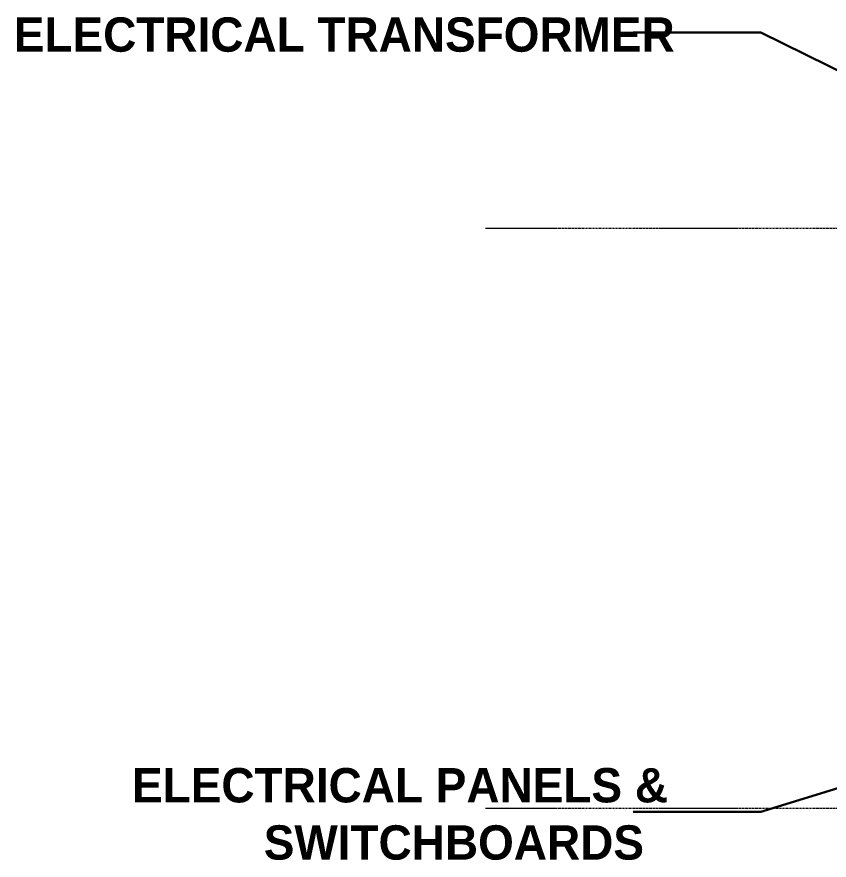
# Model space of a CAD drawing. Header units: inches. Extents: x -4168 to 4202, y -264 to 629.
# Drawn here: x 1717.9 to 1930.7, y -165.6 to 55.4 of the extents above; entities that cross this region are included whole.
import ezdxf

# ---------------------------------------------------------------- set-up
doc = ezdxf.new("R2010")
doc.units = ezdxf.units.IN
doc.header["$MEASUREMENT"] = 0
doc.linetypes.add('Grid Line 1_2_', pattern=[0.875, 0.5, -0.125, 0.125, -0.125])
for name, color, linetype, lineweight in [('A-FLOR-LEVL-1', 51, 'Grid Line 1_2_', 9), ('G-ANNO-TEXT', 231, 'Continuous', 30), ('G-ANNO-TEXT-1', 231, 'Continuous', 9)]:
    doc.layers.add(name, color=color, linetype=linetype, lineweight=lineweight)
doc.styles.add('Century Gothic_B', font='GOTHICB.TTF', dxfattribs={"height": 9})

msp = doc.modelspace()

# ---------------------------------------------------------------- linework, layer by layer
at = {"layer": 'A-FLOR-LEVL-1'}
for p, q in [((1840.6609, 0), (4177.677, 0)), ((1840.6609, -152), (4177.677, -152))]:
    msp.add_line(p, q, dxfattribs=at)
at = {"layer": 'G-ANNO-TEXT'}
for p, q in [((1912.7929, 51.2352), (1879.3307, 51.2352)), ((2073.8302, -28.2377), (1912.7929, 51.2352)), ((2273.8613, -40.6514), (1912.7929, -152.9948)), ((1912.7929, -152.9948), (1879.3307, -152.9948))]:
    msp.add_line(p, q, dxfattribs=at)

# ---------------------------------------------------------------- texts
at = {"layer": 'G-ANNO-TEXT-1', "char_height": 9, "attachment_point": 1, "style": 'Century Gothic_B'}
for s, insert, width in [('ELECTRICAL TRANSFORMER', (1717.0755, 55.2376), 196.647), ('ELECTRICAL PANELS &', (1748.0677, -141.49), 159.075), ('SWITCHBOARDS', (1782.5677, -156.49), 117.261)]:
    msp.add_mtext(s, dxfattribs=dict(at, insert=insert, width=width))

doc.saveas('drawing.dxf')
